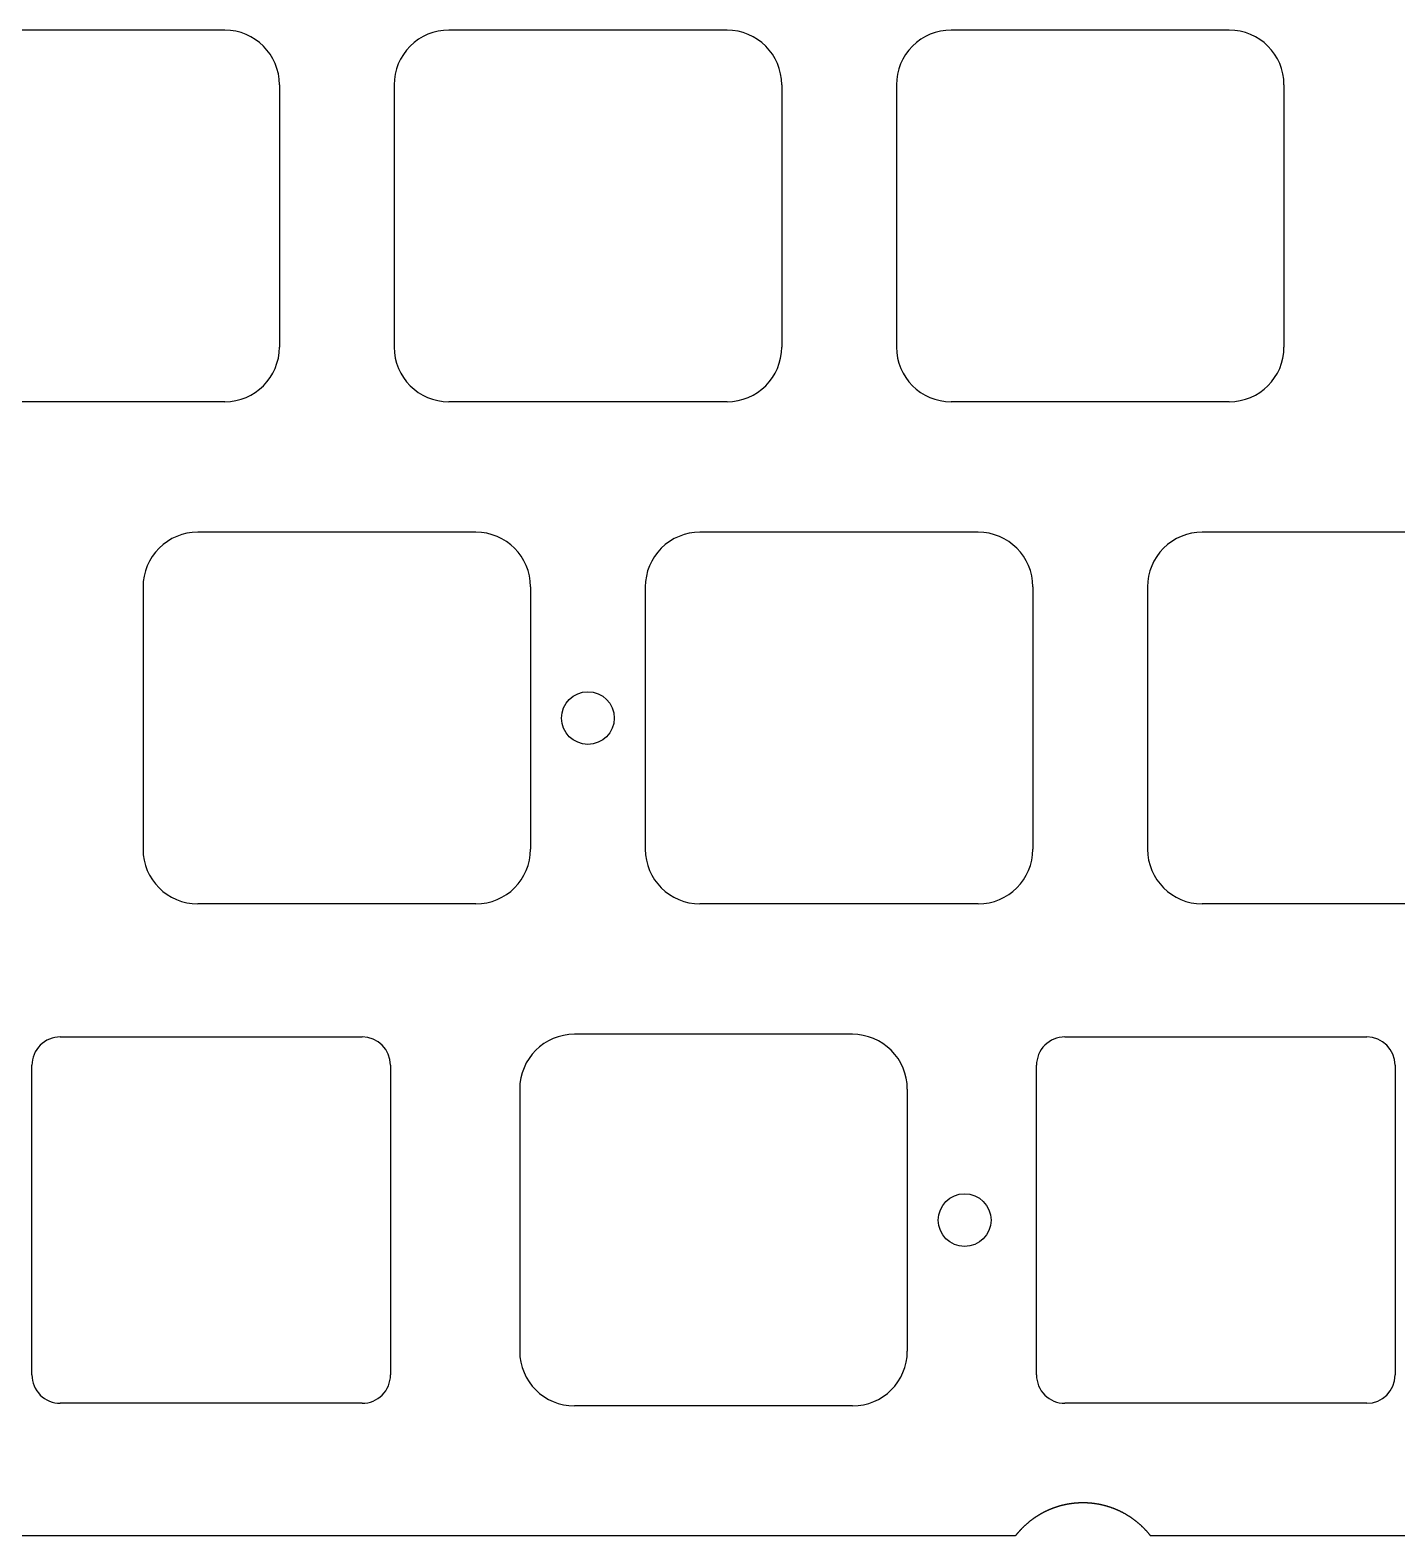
# Model space of a CAD drawing. Header units: millimetres. Extents: x -11 to 340, y -118 to 18.
# Drawn here: x 69.3 to 121.2, y -112 to -54.9 of the extents above; entities that cross this region are included whole.
import ezdxf

# ---------------------------------------------------------------- set-up
doc = ezdxf.new("R2010")
doc.units = ezdxf.units.MM
doc.header["$MEASUREMENT"] = 0
doc.layers.add('BLACK', color=7, linetype='CONTINUOUS')

msp = doc.modelspace()

# ---------------------------------------------------------------- linework, layer by layer
at = {"layer": 'BLACK', "linetype": 'Continuous'}
for p, q in [((76.7125, -54.8625), (66.162501, -54.8625)), ((85.212501, -54.862502), (85.212501, -54.8625)), ((95.7625, -54.8625), (85.212501, -54.8625)), ((104.262501, -54.862502), (104.262501, -54.8625)), ((114.8125, -54.8625), (104.262501, -54.8625)), ((78.787501, -56.9375), (78.787501, -66.8875)), ((83.137501, -56.9375), (83.137501, -66.8875)), ((97.837501, -56.9375), (97.837501, -66.8875)), ((102.187501, -56.9375), (102.187501, -66.8875)), ((116.887501, -56.9375), (116.887501, -66.8875)), ((76.712501, -68.9625), (66.1625, -68.9625)), ((76.712501, -68.962501), (76.712501, -68.9625)), ((95.762501, -68.9625), (85.2125, -68.9625)), ((95.762501, -68.962501), (95.762501, -68.9625)), ((114.812501, -68.9625), (104.2625, -68.9625)), ((114.812501, -68.962501), (114.812501, -68.9625)), ((75.687501, -73.912502), (75.687501, -73.9125)), ((86.2375, -73.9125), (75.687501, -73.9125)), ((94.737501, -73.912502), (94.737501, -73.9125)), ((105.2875, -73.9125), (94.737501, -73.9125)), ((113.787501, -73.912502), (113.787501, -73.9125)), ((124.3375, -73.9125), (113.787501, -73.9125)), ((73.612501, -75.9875), (73.612501, -85.9375)), ((88.312501, -75.9875), (88.312501, -85.9375)), ((92.662501, -75.9875), (92.662501, -85.9375)), ((107.362501, -75.9875), (107.362501, -85.9375)), ((111.712501, -75.9875), (111.712501, -85.9375)), ((86.237501, -88.0125), (75.6875, -88.0125)), ((86.237501, -88.012501), (86.237501, -88.0125)), ((105.287501, -88.0125), (94.7375, -88.0125)), ((105.287501, -88.012501), (105.287501, -88.0125)), ((124.337501, -88.0125), (113.7875, -88.0125)), ((70.475, -93.0625), (81.925, -93.0625)), ((100.525, -92.9625), (89.974999, -92.9625)), ((108.575, -93.0625), (120.025, -93.0625)), ((69.4, -105.8875), (69.4, -94.1375)), ((83, -94.1375), (83, -105.8875)), ((107.5, -105.8875), (107.5, -94.1375)), ((121.1, -94.1375), (121.1, -105.8875)), ((87.9, -95.0375), (87.9, -104.987501)), ((102.6, -95.0375), (102.6, -104.9875)), ((81.925, -106.9625), (70.475, -106.9625)), ((100.525, -107.0625), (89.975, -107.0625)), ((120.025, -106.9625), (108.575, -106.9625)), ((108.491911, -110.832187), (108.484099, -110.834103)), ((108.499726, -110.830292), (108.491911, -110.832187)), ((108.507548, -110.828416), (108.499726, -110.830292)), ((108.515373, -110.826559), (108.507548, -110.828416)), ((108.523205, -110.824721), (108.515373, -110.826559)), ((108.53104, -110.822903), (108.523205, -110.824721)), ((108.538882, -110.821104), (108.53104, -110.822903)), ((108.546727, -110.819325), (108.538882, -110.821104)), ((108.554578, -110.817565), (108.546727, -110.819325)), ((108.562432, -110.815825), (108.554578, -110.817565)), ((108.570293, -110.814104), (108.562432, -110.815825)), ((108.578157, -110.812403), (108.570293, -110.814104)), ((108.586027, -110.81072), (108.578157, -110.812403)), ((108.5939, -110.809058), (108.586027, -110.81072)), ((108.601779, -110.807415), (108.5939, -110.809058)), ((108.60966, -110.805792), (108.601779, -110.807415)), ((108.617548, -110.804187), (108.60966, -110.805792)), ((108.625439, -110.802603), (108.617548, -110.804187)), ((108.633335, -110.801038), (108.625439, -110.802603)), ((108.641235, -110.799493), (108.633335, -110.801038)), ((108.64914, -110.797967), (108.641235, -110.799493)), ((108.657047, -110.796461), (108.64914, -110.797967)), ((108.664961, -110.794974), (108.657047, -110.796461)), ((108.672876, -110.793507), (108.664961, -110.794974)), ((108.680798, -110.792059), (108.672876, -110.793507)), ((108.688722, -110.790632), (108.680798, -110.792059)), ((108.696651, -110.789223), (108.688722, -110.790632)), ((108.704583, -110.787835), (108.696651, -110.789223)), ((108.71252, -110.786466), (108.704583, -110.787835)), ((108.72046, -110.785117), (108.71252, -110.786466)), ((108.728405, -110.783787), (108.72046, -110.785117)), ((108.736351, -110.782477), (108.728405, -110.783787)), ((108.744304, -110.781186), (108.736351, -110.782477)), ((108.752258, -110.779916), (108.744304, -110.781186)), ((108.760217, -110.778665), (108.752258, -110.779916)), ((108.768178, -110.777434), (108.760217, -110.778665)), ((108.776145, -110.776222), (108.768178, -110.777434)), ((108.784113, -110.77503), (108.776145, -110.776222)), ((108.792086, -110.773858), (108.784113, -110.77503)), ((108.800061, -110.772706), (108.792086, -110.773858)), ((108.808041, -110.771573), (108.800061, -110.772706)), ((108.816022, -110.77046), (108.808041, -110.771573)), ((108.824008, -110.769367), (108.816022, -110.77046)), ((108.831996, -110.768294), (108.824008, -110.769367)), ((108.839988, -110.76724), (108.831996, -110.768294)), ((108.847982, -110.766207), (108.839988, -110.76724)), ((108.85598, -110.765193), (108.847982, -110.766207)), ((108.86398, -110.764198), (108.85598, -110.765193)), ((108.871984, -110.763224), (108.86398, -110.764198)), ((108.879989, -110.762269), (108.871984, -110.763224)), ((108.887999, -110.761335), (108.879989, -110.762269)), ((108.89601, -110.76042), (108.887999, -110.761335)), ((108.904025, -110.759525), (108.89601, -110.76042)), ((108.912041, -110.758649), (108.904025, -110.759525)), ((108.920061, -110.757794), (108.912041, -110.758649)), ((108.928083, -110.756958), (108.920061, -110.757794)), ((108.936108, -110.756143), (108.928083, -110.756958)), ((108.944134, -110.755347), (108.936108, -110.756143)), ((108.952164, -110.754571), (108.944134, -110.755347)), ((108.960195, -110.753815), (108.952164, -110.754571)), ((108.968229, -110.753078), (108.960195, -110.753815)), ((108.976265, -110.752362), (108.968229, -110.753078)), ((108.984304, -110.751666), (108.976265, -110.752362)), ((108.992343, -110.750989), (108.984304, -110.751666)), ((109.000386, -110.750333), (108.992343, -110.750989)), ((109.00843, -110.749696), (109.000386, -110.750333)), ((109.016477, -110.749079), (109.00843, -110.749696)), ((109.024525, -110.748482), (109.016477, -110.749079)), ((109.032576, -110.747905), (109.024525, -110.748482)), ((109.040627, -110.747348), (109.032576, -110.747905)), ((109.048681, -110.746811), (109.040627, -110.747348)), ((109.056736, -110.746294), (109.048681, -110.746811)), ((109.064794, -110.745797), (109.056736, -110.746294)), ((109.072852, -110.745319), (109.064794, -110.745797)), ((109.080912, -110.744862), (109.072852, -110.745319)), ((109.088973, -110.744425), (109.080912, -110.744862)), ((109.097037, -110.744007), (109.088973, -110.744425)), ((109.105101, -110.74361), (109.097037, -110.744007)), ((109.113167, -110.743232), (109.105101, -110.74361)), ((109.121234, -110.742875), (109.113167, -110.743232)), ((109.129302, -110.742537), (109.121234, -110.742875)), ((109.137371, -110.74222), (109.129302, -110.742537)), ((109.145442, -110.741922), (109.137371, -110.74222)), ((109.153513, -110.741644), (109.145442, -110.741922)), ((109.161586, -110.741387), (109.153513, -110.741644)), ((109.169659, -110.741149), (109.161586, -110.741387)), ((109.177734, -110.740931), (109.169659, -110.741149)), ((109.185809, -110.740734), (109.177734, -110.740931)), ((109.193886, -110.740556), (109.185809, -110.740734)), ((109.201962, -110.740398), (109.193886, -110.740556)), ((109.21004, -110.740261), (109.201962, -110.740398)), ((109.218117, -110.740143), (109.21004, -110.740261)), ((109.226197, -110.740045), (109.218117, -110.740143)), ((109.234275, -110.739968), (109.226197, -110.740045)), ((109.242355, -110.73991), (109.234275, -110.739968)), ((109.250435, -110.739872), (109.242355, -110.73991)), ((109.258516, -110.739854), (109.250435, -110.739872)), ((109.266596, -110.739857), (109.258516, -110.739854)), ((109.274677, -110.739879), (109.266596, -110.739857)), ((109.282758, -110.739921), (109.274677, -110.739879)), ((109.29084, -110.739984), (109.282758, -110.739921)), ((109.298921, -110.740066), (109.29084, -110.739984)), ((109.307002, -110.740168), (109.298921, -110.740066)), ((109.315083, -110.740291), (109.307002, -110.740168)), ((109.323165, -110.740433), (109.315083, -110.740291)), ((109.331246, -110.740595), (109.323165, -110.740433)), ((109.339327, -110.740778), (109.331246, -110.740595)), ((109.347408, -110.74098), (109.339327, -110.740778)), ((109.355488, -110.741202), (109.347408, -110.74098)), ((109.363568, -110.741445), (109.355488, -110.741202)), ((109.371648, -110.741707), (109.363568, -110.741445)), ((109.379727, -110.741989), (109.371648, -110.741707)), ((109.387806, -110.742292), (109.379727, -110.741989)), ((109.395883, -110.742614), (109.387806, -110.742292)), ((109.403961, -110.742956), (109.395883, -110.742614)), ((109.412038, -110.743319), (109.403961, -110.742956)), ((109.420114, -110.743701), (109.412038, -110.743319)), ((109.428189, -110.744103), (109.420114, -110.743701)), ((109.436263, -110.744526), (109.428189, -110.744103)), ((109.444336, -110.744968), (109.436263, -110.744526)), ((109.452409, -110.74543), (109.444336, -110.744968)), ((109.46048, -110.745912), (109.452409, -110.74543)), ((109.468551, -110.746415), (109.46048, -110.745912)), ((109.47662, -110.746937), (109.468551, -110.746415)), ((109.484688, -110.747479), (109.47662, -110.746937)), ((109.492755, -110.748041), (109.484688, -110.747479)), ((109.50082, -110.748623), (109.492755, -110.748041)), ((109.508884, -110.749225), (109.50082, -110.748623)), ((109.516947, -110.749847), (109.508884, -110.749225)), ((109.525009, -110.750489), (109.516947, -110.749847)), ((109.533068, -110.751151), (109.525009, -110.750489)), ((109.541126, -110.751833), (109.533068, -110.751151)), ((109.549183, -110.752534), (109.541126, -110.751833)), ((109.557238, -110.753256), (109.549183, -110.752534)), ((109.565291, -110.753998), (109.557238, -110.753256)), ((109.573342, -110.754759), (109.565291, -110.753998)), ((109.581392, -110.75554), (109.573342, -110.754759)), ((109.589439, -110.756342), (109.581392, -110.75554)), ((109.597485, -110.757163), (109.589439, -110.756342)), ((109.605529, -110.758004), (109.597485, -110.757163)), ((109.61357, -110.758865), (109.605529, -110.758004)), ((109.62161, -110.759746), (109.61357, -110.758865)), ((109.629647, -110.760647), (109.62161, -110.759746)), ((109.637682, -110.761568), (109.629647, -110.760647)), ((109.645714, -110.762508), (109.637682, -110.761568)), ((109.653745, -110.763468), (109.645714, -110.762508)), ((109.669798, -110.765449), (109.653745, -110.763468)), ((109.685841, -110.767509), (109.669798, -110.765449)), ((109.701874, -110.769648), (109.685841, -110.767509)), ((109.717896, -110.771866), (109.701874, -110.769648)), ((109.733907, -110.774163), (109.717896, -110.771866)), ((109.749905, -110.77654), (109.733907, -110.774163)), ((109.765891, -110.778995), (109.749905, -110.77654)), ((109.781865, -110.78153), (109.765891, -110.778995)), ((109.797825, -110.784144), (109.781865, -110.78153)), ((109.813772, -110.786836), (109.797825, -110.784144)), ((109.829705, -110.789607), (109.813772, -110.786836)), ((109.845623, -110.792457), (109.829705, -110.789607)), ((109.861527, -110.795385), (109.845623, -110.792457)), ((109.877415, -110.798392), (109.861527, -110.795385)), ((109.893287, -110.801477), (109.877415, -110.798392)), ((109.909143, -110.804641), (109.893287, -110.801477)), ((109.924983, -110.807883), (109.909143, -110.804641)), ((109.940805, -110.811203), (109.924983, -110.807883)), ((109.95661, -110.814601), (109.940805, -110.811203)), ((109.972397, -110.818077), (109.95661, -110.814601)), ((109.988165, -110.821631), (109.972397, -110.818077)), ((110.003915, -110.825262), (109.988165, -110.821631)), ((110.019646, -110.828972), (110.003915, -110.825262)), ((110.035356, -110.832758), (110.019646, -110.828972)), ((107.300285, -111.400248), (107.293805, -111.405176)), ((107.306777, -111.395335), (107.300285, -111.400248)), ((107.313277, -111.390442), (107.306777, -111.395335)), ((107.31979, -111.385564), (107.313277, -111.390442)), ((107.326311, -111.380705), (107.31979, -111.385564)), ((107.332844, -111.375861), (107.326311, -111.380705)), ((107.339385, -111.371037), (107.332844, -111.375861)), ((107.345939, -111.366228), (107.339385, -111.371037)), ((107.352501, -111.361438), (107.345939, -111.366228)), ((107.359075, -111.356664), (107.352501, -111.361438)), ((107.365658, -111.351908), (107.359075, -111.356664)), ((107.372252, -111.347169), (107.365658, -111.351908)), ((107.378855, -111.342448), (107.372252, -111.347169)), ((107.38547, -111.337743), (107.378855, -111.342448)), ((107.392093, -111.333058), (107.38547, -111.337743)), ((107.398728, -111.328388), (107.392093, -111.333058)), ((107.405371, -111.323736), (107.398728, -111.328388)), ((107.412026, -111.319101), (107.405371, -111.323736)), ((107.418689, -111.314485), (107.412026, -111.319101)), ((107.425364, -111.309885), (107.418689, -111.314485)), ((107.432047, -111.305303), (107.425364, -111.309885)), ((107.438742, -111.300738), (107.432047, -111.305303)), ((107.445445, -111.296191), (107.438742, -111.300738)), ((107.45216, -111.291661), (107.445445, -111.296191)), ((107.458882, -111.287149), (107.45216, -111.291661)), ((107.465617, -111.282654), (107.458882, -111.287149)), ((107.472359, -111.278177), (107.465617, -111.282654)), ((107.479113, -111.273717), (107.472359, -111.278177)), ((107.485874, -111.269275), (107.479113, -111.273717)), ((107.492648, -111.26485), (107.485874, -111.269275)), ((107.499429, -111.260444), (107.492648, -111.26485)), ((107.506222, -111.256054), (107.499429, -111.260444)), ((107.513022, -111.251682), (107.506222, -111.256054)), ((107.519835, -111.247327), (107.513022, -111.251682)), ((107.526654, -111.242991), (107.519835, -111.247327)), ((107.533486, -111.238672), (107.526654, -111.242991)), ((107.540324, -111.234371), (107.533486, -111.238672)), ((107.547175, -111.230086), (107.540324, -111.234371)), ((107.554033, -111.225821), (107.547175, -111.230086)), ((107.560902, -111.221572), (107.554033, -111.225821)), ((107.567779, -111.217342), (107.560902, -111.221572)), ((107.574667, -111.213128), (107.567779, -111.217342)), ((107.581563, -111.208933), (107.574667, -111.213128)), ((107.58847, -111.204755), (107.581563, -111.208933)), ((107.595384, -111.200596), (107.58847, -111.204755)), ((107.60231, -111.196453), (107.595384, -111.200596)), ((107.609243, -111.192329), (107.60231, -111.196453)), ((107.616187, -111.188222), (107.609243, -111.192329)), ((107.623139, -111.184133), (107.616187, -111.188222)), ((107.630102, -111.180062), (107.623139, -111.184133)), ((107.637071, -111.176009), (107.630102, -111.180062)), ((107.644053, -111.171973), (107.637071, -111.176009)), ((107.651041, -111.167956), (107.644053, -111.171973)), ((107.65804, -111.163956), (107.651041, -111.167956)), ((107.665046, -111.159974), (107.65804, -111.163956)), ((107.672064, -111.15601), (107.665046, -111.159974)), ((107.679088, -111.152064), (107.672064, -111.15601)), ((107.686124, -111.148135), (107.679088, -111.152064)), ((107.693166, -111.144226), (107.686124, -111.148135)), ((107.700219, -111.140333), (107.693166, -111.144226)), ((107.70728, -111.136459), (107.700219, -111.140333)), ((107.714351, -111.132602), (107.70728, -111.136459)), ((107.721429, -111.128764), (107.714351, -111.132602)), ((107.728518, -111.124943), (107.721429, -111.128764)), ((107.735613, -111.121141), (107.728518, -111.124943)), ((107.742719, -111.117356), (107.735613, -111.121141)), ((107.749832, -111.11359), (107.742719, -111.117356)), ((107.756956, -111.10984), (107.749832, -111.11359)), ((107.764087, -111.106111), (107.756956, -111.10984)), ((107.771228, -111.102398), (107.764087, -111.106111)), ((107.778376, -111.098704), (107.771228, -111.102398)), ((107.785534, -111.095027), (107.778376, -111.098704)), ((107.792699, -111.09137), (107.785534, -111.095027)), ((107.799874, -111.087729), (107.792699, -111.09137)), ((107.807056, -111.084108), (107.799874, -111.087729)), ((107.814248, -111.080503), (107.807056, -111.084108)), ((107.821447, -111.076918), (107.814248, -111.080503)), ((107.828656, -111.07335), (107.821447, -111.076918)), ((107.835872, -111.069802), (107.828656, -111.07335)), ((107.843098, -111.06627), (107.835872, -111.069802)), ((107.85033, -111.062758), (107.843098, -111.06627)), ((107.857573, -111.059263), (107.85033, -111.062758)), ((107.864821, -111.055787), (107.857573, -111.059263)), ((107.87208, -111.052328), (107.864821, -111.055787)), ((107.879345, -111.048889), (107.87208, -111.052328)), ((107.886621, -111.045467), (107.879345, -111.048889)), ((107.893902, -111.042064), (107.886621, -111.045467)), ((107.901194, -111.038679), (107.893902, -111.042064)), ((107.908491, -111.035313), (107.901194, -111.038679)), ((107.915799, -111.031964), (107.908491, -111.035313)), ((107.923113, -111.028634), (107.915799, -111.031964)), ((107.930436, -111.025322), (107.923113, -111.028634)), ((107.937766, -111.022029), (107.930436, -111.025322)), ((107.945105, -111.018754), (107.937766, -111.022029)), ((107.95245, -111.015498), (107.945105, -111.018754)), ((107.959806, -111.01226), (107.95245, -111.015498)), ((107.967166, -111.009041), (107.959806, -111.01226)), ((107.974537, -111.005839), (107.967166, -111.009041)), ((107.981913, -111.002657), (107.974537, -111.005839)), ((107.9893, -110.999492), (107.981913, -111.002657)), ((107.996691, -110.996347), (107.9893, -110.999492)), ((108.004093, -110.993219), (107.996691, -110.996347)), ((108.0115, -110.990111), (108.004093, -110.993219)), ((108.018916, -110.987021), (108.0115, -110.990111)), ((108.026338, -110.983949), (108.018916, -110.987021)), ((108.03377, -110.980896), (108.026338, -110.983949)), ((108.041207, -110.977862), (108.03377, -110.980896)), ((108.048653, -110.974846), (108.041207, -110.977862)), ((108.056105, -110.971849), (108.048653, -110.974846)), ((108.063566, -110.96887), (108.056105, -110.971849)), ((108.071033, -110.96591), (108.063566, -110.96887)), ((108.078508, -110.962968), (108.071033, -110.96591)), ((108.085989, -110.960046), (108.078508, -110.962968)), ((108.09348, -110.957141), (108.085989, -110.960046)), ((108.100975, -110.954256), (108.09348, -110.957141)), ((108.108479, -110.951389), (108.100975, -110.954256)), ((108.115989, -110.948542), (108.108479, -110.951389)), ((108.123508, -110.945712), (108.115989, -110.948542)), ((108.131031, -110.942902), (108.123508, -110.945712)), ((108.138564, -110.94011), (108.131031, -110.942902)), ((108.146102, -110.937337), (108.138564, -110.94011)), ((108.153648, -110.934582), (108.146102, -110.937337)), ((108.1612, -110.931847), (108.153648, -110.934582)), ((108.16876, -110.92913), (108.1612, -110.931847)), ((108.176325, -110.926433), (108.16876, -110.92913)), ((108.183899, -110.923753), (108.176325, -110.926433)), ((108.191478, -110.921094), (108.183899, -110.923753)), ((108.199065, -110.918452), (108.191478, -110.921094)), ((108.206657, -110.91583), (108.199065, -110.918452)), ((108.214257, -110.913226), (108.206657, -110.91583)), ((108.221862, -110.910642), (108.214257, -110.913226)), ((108.229476, -110.908076), (108.221862, -110.910642)), ((108.237094, -110.905529), (108.229476, -110.908076)), ((108.244721, -110.903001), (108.237094, -110.905529)), ((108.252352, -110.900492), (108.244721, -110.903001)), ((108.259991, -110.898002), (108.252352, -110.900492)), ((108.267635, -110.895531), (108.259991, -110.898002)), ((108.275287, -110.893079), (108.267635, -110.895531)), ((108.282944, -110.890647), (108.275287, -110.893079)), ((108.290608, -110.888232), (108.282944, -110.890647)), ((108.298277, -110.885838), (108.290608, -110.888232)), ((108.305954, -110.883461), (108.298277, -110.885838)), ((108.313635, -110.881105), (108.305954, -110.883461)), ((108.321324, -110.878767), (108.313635, -110.881105)), ((108.329017, -110.876449), (108.321324, -110.878767)), ((108.336718, -110.874149), (108.329017, -110.876449)), ((108.344423, -110.871869), (108.336718, -110.874149)), ((108.352136, -110.869607), (108.344423, -110.871869)), ((108.359853, -110.867365), (108.352136, -110.869607)), ((108.367577, -110.865142), (108.359853, -110.867365)), ((108.375305, -110.862938), (108.367577, -110.865142)), ((108.383042, -110.860753), (108.375305, -110.862938)), ((108.390781, -110.858588), (108.383042, -110.860753)), ((108.398529, -110.856441), (108.390781, -110.858588)), ((108.40628, -110.854315), (108.398529, -110.856441)), ((108.414038, -110.852206), (108.40628, -110.854315)), ((108.421801, -110.850118), (108.414038, -110.852206)), ((108.42957, -110.848048), (108.421801, -110.850118)), ((108.437343, -110.845998), (108.42957, -110.848048)), ((108.445124, -110.843967), (108.437343, -110.845998)), ((108.452907, -110.841956), (108.445124, -110.843967)), ((108.460699, -110.839963), (108.452907, -110.841956)), ((108.468493, -110.837991), (108.460699, -110.839963)), ((108.476295, -110.836037), (108.468493, -110.837991)), ((108.484099, -110.834103), (108.476295, -110.836037)), ((110.051047, -110.836623), (110.035356, -110.832758)), ((110.066718, -110.840564), (110.051047, -110.836623)), ((110.082367, -110.844583), (110.066718, -110.840564)), ((110.097995, -110.848679), (110.082367, -110.844583)), ((110.113601, -110.852852), (110.097995, -110.848679)), ((110.129185, -110.857102), (110.113601, -110.852852)), ((110.144747, -110.861428), (110.129185, -110.857102)), ((110.160286, -110.865831), (110.144747, -110.861428)), ((110.175801, -110.870311), (110.160286, -110.865831)), ((110.191292, -110.874867), (110.175801, -110.870311)), ((110.206759, -110.879499), (110.191292, -110.874867)), ((110.222202, -110.884207), (110.206759, -110.879499)), ((110.237619, -110.888992), (110.222202, -110.884207)), ((110.253011, -110.893852), (110.237619, -110.888992)), ((110.268378, -110.898788), (110.253011, -110.893852)), ((110.283718, -110.903799), (110.268378, -110.898788)), ((110.299031, -110.908886), (110.283718, -110.903799)), ((110.314317, -110.914048), (110.299031, -110.908886)), ((110.329576, -110.919285), (110.314317, -110.914048)), ((110.344807, -110.924598), (110.329576, -110.919285)), ((110.36001, -110.929985), (110.344807, -110.924598)), ((110.375185, -110.935447), (110.36001, -110.929985)), ((110.39033, -110.940983), (110.375185, -110.935447)), ((110.405446, -110.946594), (110.39033, -110.940983)), ((110.420532, -110.952279), (110.405446, -110.946594)), ((110.435589, -110.958038), (110.420532, -110.952279)), ((110.450615, -110.963872), (110.435589, -110.958038)), ((110.465609, -110.969779), (110.450615, -110.963872)), ((110.480573, -110.975759), (110.465609, -110.969779)), ((110.495505, -110.981813), (110.480573, -110.975759)), ((110.510405, -110.987941), (110.495505, -110.981813)), ((110.525273, -110.994142), (110.510405, -110.987941)), ((110.540109, -111.000415), (110.525273, -110.994142)), ((110.554911, -111.006762), (110.540109, -111.000415)), ((110.569679, -111.013181), (110.554911, -111.006762)), ((110.584414, -111.019673), (110.569679, -111.013181)), ((110.599115, -111.026237), (110.584414, -111.019673)), ((110.613782, -111.032873), (110.599115, -111.026237)), ((110.628414, -111.039581), (110.613782, -111.032873)), ((110.64301, -111.046362), (110.628414, -111.039581)), ((110.657571, -111.053213), (110.64301, -111.046362)), ((110.672096, -111.060137), (110.657571, -111.053213)), ((110.686585, -111.067131), (110.672096, -111.060137)), ((110.701038, -111.074197), (110.686585, -111.067131)), ((110.715454, -111.081334), (110.701038, -111.074197)), ((110.729832, -111.088542), (110.715454, -111.081334)), ((110.744174, -111.09582), (110.729832, -111.088542)), ((110.758477, -111.103169), (110.744174, -111.09582)), ((110.772742, -111.110588), (110.758477, -111.103169)), ((110.786969, -111.118077), (110.772742, -111.110588)), ((110.801157, -111.125637), (110.786969, -111.118077)), ((110.815306, -111.133266), (110.801157, -111.125637)), ((110.829415, -111.140964), (110.815306, -111.133266)), ((110.843485, -111.148732), (110.829415, -111.140964)), ((110.857515, -111.15657), (110.843485, -111.148732)), ((110.871504, -111.164476), (110.857515, -111.15657)), ((110.885453, -111.172451), (110.871504, -111.164476)), ((110.899361, -111.180495), (110.885453, -111.172451)), ((110.913228, -111.188608), (110.899361, -111.180495)), ((110.927053, -111.196788), (110.913228, -111.188608)), ((110.940837, -111.205037), (110.927053, -111.196788)), ((110.954578, -111.213354), (110.940837, -111.205037)), ((110.968277, -111.221739), (110.954578, -111.213354)), ((110.981934, -111.230192), (110.968277, -111.221739)), ((110.995547, -111.238712), (110.981934, -111.230192)), ((111.009118, -111.247299), (110.995547, -111.238712)), ((111.022644, -111.255953), (111.009118, -111.247299)), ((111.036127, -111.264674), (111.022644, -111.255953)), ((111.049566, -111.273462), (111.036127, -111.264674)), ((111.062961, -111.282317), (111.049566, -111.273462)), ((111.076311, -111.291238), (111.062961, -111.282317)), ((111.089617, -111.300225), (111.076311, -111.291238)), ((111.102877, -111.309278), (111.089617, -111.300225)), ((111.116092, -111.318397), (111.102877, -111.309278)), ((111.129261, -111.327582), (111.116092, -111.318397)), ((111.142384, -111.336832), (111.129261, -111.327582)), ((111.155462, -111.346147), (111.142384, -111.336832)), ((111.168493, -111.355528), (111.155462, -111.346147)), ((111.181477, -111.364974), (111.168493, -111.355528)), ((111.194415, -111.374484), (111.181477, -111.364974)), ((111.207305, -111.384059), (111.194415, -111.374484)), ((111.220148, -111.393699), (111.207305, -111.384059)), ((111.232944, -111.403402), (111.220148, -111.393699)), ((111.245691, -111.41317), (111.232944, -111.403402)), ((106.717981, -111.969879), (106.712978, -111.976201)), ((106.723001, -111.963569), (106.717981, -111.969879)), ((106.728036, -111.957272), (106.723001, -111.963569)), ((106.733087, -111.950987), (106.728036, -111.957272)), ((106.738153, -111.944715), (106.733087, -111.950987)), ((106.743235, -111.938455), (106.738153, -111.944715)), ((106.748332, -111.932208), (106.743235, -111.938455)), ((106.753445, -111.925974), (106.748332, -111.932208)), ((106.758573, -111.919752), (106.753445, -111.925974)), ((106.763717, -111.913543), (106.758573, -111.919752)), ((106.768876, -111.907347), (106.763717, -111.913543)), ((106.774051, -111.901164), (106.768876, -111.907347)), ((106.77924, -111.894994), (106.774051, -111.901164)), ((106.784445, -111.888836), (106.77924, -111.894994)), ((106.789665, -111.882692), (106.784445, -111.888836)), ((106.794901, -111.87656), (106.789665, -111.882692)), ((106.800151, -111.870442), (106.794901, -111.87656)), ((106.805417, -111.864336), (106.800151, -111.870442)), ((106.810698, -111.858244), (106.805417, -111.864336)), ((106.815994, -111.852164), (106.810698, -111.858244)), ((106.821305, -111.846098), (106.815994, -111.852164)), ((106.826631, -111.840045), (106.821305, -111.846098)), ((106.831972, -111.834006), (106.826631, -111.840045)), ((106.837328, -111.827979), (106.831972, -111.834006)), ((106.842699, -111.821966), (106.837328, -111.827979)), ((106.848085, -111.815966), (106.842699, -111.821966)), ((106.853486, -111.80998), (106.848085, -111.815966)), ((106.858901, -111.804007), (106.853486, -111.80998)), ((106.864332, -111.798048), (106.858901, -111.804007)), ((106.869777, -111.792102), (106.864332, -111.798048)), ((106.875237, -111.786169), (106.869777, -111.792102)), ((106.880711, -111.780251), (106.875237, -111.786169)), ((106.8862, -111.774345), (106.880711, -111.780251)), ((106.891704, -111.768454), (106.8862, -111.774345)), ((106.897222, -111.762576), (106.891704, -111.768454)), ((106.902755, -111.756712), (106.897222, -111.762576)), ((106.908303, -111.750861), (106.902755, -111.756712)), ((106.913865, -111.745024), (106.908303, -111.750861)), ((106.919441, -111.739202), (106.913865, -111.745024)), ((106.925032, -111.733393), (106.919441, -111.739202)), ((106.930637, -111.727598), (106.925032, -111.733393)), ((106.936257, -111.721816), (106.930637, -111.727598)), ((106.941891, -111.716049), (106.936257, -111.721816)), ((106.947539, -111.710296), (106.941891, -111.716049)), ((106.953201, -111.704557), (106.947539, -111.710296)), ((106.958878, -111.698832), (106.953201, -111.704557)), ((106.964569, -111.693121), (106.958878, -111.698832)), ((106.975993, -111.681741), (106.964569, -111.693121)), ((106.987473, -111.670419), (106.975993, -111.681741)), ((106.999009, -111.659153), (106.987473, -111.670419)), ((107.010601, -111.647945), (106.999009, -111.659153)), ((107.022248, -111.636795), (107.010601, -111.647945)), ((107.033951, -111.625703), (107.022248, -111.636795)), ((107.045708, -111.614668), (107.033951, -111.625703)), ((107.05752, -111.603693), (107.045708, -111.614668)), ((107.069386, -111.592776), (107.05752, -111.603693)), ((107.081306, -111.581918), (107.069386, -111.592776)), ((107.09328, -111.57112), (107.081306, -111.581918)), ((107.105307, -111.560381), (107.09328, -111.57112)), ((107.117388, -111.549701), (107.105307, -111.560381)), ((107.129521, -111.539082), (107.117388, -111.549701)), ((107.141706, -111.528524), (107.129521, -111.539082)), ((107.153944, -111.518026), (107.141706, -111.528524)), ((107.166234, -111.507589), (107.153944, -111.518026)), ((107.178575, -111.497213), (107.166234, -111.507589)), ((107.190968, -111.486898), (107.178575, -111.497213)), ((107.203411, -111.476645), (107.190968, -111.486898)), ((107.215905, -111.466454), (107.203411, -111.476645)), ((107.22845, -111.456325), (107.215905, -111.466454)), ((107.241045, -111.446258), (107.22845, -111.456325)), ((107.253689, -111.436254), (107.241045, -111.446258)), ((107.266383, -111.426313), (107.253689, -111.436254)), ((107.274425, -111.420067), (107.266383, -111.426313)), ((107.280875, -111.415086), (107.274425, -111.420067)), ((107.287334, -111.410123), (107.280875, -111.415086)), ((107.293805, -111.405176), (107.287334, -111.410123)), ((111.258391, -111.423002), (111.245691, -111.41317)), ((111.271042, -111.432897), (111.258391, -111.423002)), ((111.283645, -111.442856), (111.271042, -111.432897)), ((111.296199, -111.452879), (111.283645, -111.442856)), ((111.308705, -111.462965), (111.296199, -111.452879)), ((111.321161, -111.473113), (111.308705, -111.462965)), ((111.333567, -111.483325), (111.321161, -111.473113)), ((111.345924, -111.493599), (111.333567, -111.483325)), ((111.358232, -111.503936), (111.345924, -111.493599)), ((111.370489, -111.514336), (111.358232, -111.503936)), ((111.382696, -111.524797), (111.370489, -111.514336)), ((111.394852, -111.535321), (111.382696, -111.524797)), ((111.406958, -111.545906), (111.394852, -111.535321)), ((111.419013, -111.556553), (111.406958, -111.545906)), ((111.431017, -111.567262), (111.419013, -111.556553)), ((111.44297, -111.578033), (111.431017, -111.567262)), ((111.454871, -111.588864), (111.44297, -111.578033)), ((111.46672, -111.599757), (111.454871, -111.588864)), ((111.478518, -111.61071), (111.46672, -111.599757)), ((111.490263, -111.621724), (111.478518, -111.61071)), ((111.501957, -111.632799), (111.490263, -111.621724)), ((111.513598, -111.643935), (111.501957, -111.632799)), ((111.525186, -111.65513), (111.513598, -111.643935)), ((111.536721, -111.666386), (111.525186, -111.65513)), ((111.548204, -111.677702), (111.536721, -111.666386)), ((111.559633, -111.689077), (111.548204, -111.677702)), ((111.571008, -111.700513), (111.559633, -111.689077)), ((111.582331, -111.712008), (111.571008, -111.700513)), ((111.593599, -111.723562), (111.582331, -111.712008)), ((111.604814, -111.735175), (111.593599, -111.723562)), ((111.615974, -111.746848), (111.604814, -111.735175)), ((111.627081, -111.75858), (111.615974, -111.746848)), ((111.638133, -111.77037), (111.627081, -111.75858)), ((111.64913, -111.782219), (111.638133, -111.77037)), ((111.660072, -111.794127), (111.64913, -111.782219)), ((111.67096, -111.806093), (111.660072, -111.794127)), ((111.681792, -111.818117), (111.67096, -111.806093)), ((111.692569, -111.8302), (111.681792, -111.818117)), ((111.703291, -111.84234), (111.692569, -111.8302)), ((111.713957, -111.854538), (111.703291, -111.84234)), ((111.724568, -111.866794), (111.713957, -111.854538)), ((111.735122, -111.879108), (111.724568, -111.866794)), ((111.745621, -111.891479), (111.735122, -111.879108)), ((111.756063, -111.903907), (111.745621, -111.891479)), ((111.766448, -111.916393), (111.756063, -111.903907)), ((111.776778, -111.928935), (111.766448, -111.916393)), ((111.78705, -111.941535), (111.776778, -111.928935)), ((111.797266, -111.954191), (111.78705, -111.941535)), ((111.807424, -111.966904), (111.797266, -111.954191)), ((111.817526, -111.979674), (111.807424, -111.966904)), ((106.700195, -111.9925), (42.3, -111.9925)), ((106.707989, -111.982536), (106.700195, -111.9925)), ((106.712978, -111.976201), (106.707989, -111.982536)), ((111.82757, -111.9925), (111.817526, -111.979674)), ((156.05625, -111.9925), (111.82757, -111.9925))]:
    msp.add_line(p, q, dxfattribs=at)
at = {"layer": 'BLACK'}
for centre in [(90.4875, -80.9625), (104.775, -100.0125)]:
    msp.add_circle(centre, 1, dxfattribs=at)
for centre, radius, start, end in [((76.7125, -56.9375), 2.075, 0, 90), ((85.2125, -56.9375), 2.074999, 89.9999724, 180), ((95.7625, -56.9375), 2.075, 0, 90), ((104.2625, -56.9375), 2.074999, 89.9999724, 180), ((114.8125, -56.9375), 2.075, 0, 90), ((76.7125, -66.8875), 2.075001, 270.0000276, 0), ((85.2125, -66.8875), 2.075, 180, 270), ((95.7625, -66.8875), 2.075001, 270.0000276, 0), ((104.2625, -66.8875), 2.075, 180, 270), ((114.8125, -66.8875), 2.075001, 270.0000276, 0), ((75.6875, -75.9875), 2.074999, 89.9999724, 180), ((86.2375, -75.9875), 2.075, 0, 90), ((94.7375, -75.9875), 2.074999, 89.9999724, 180), ((105.2875, -75.9875), 2.075, 0, 90), ((113.7875, -75.9875), 2.074999, 89.9999724, 180), ((75.6875, -85.9375), 2.075, 180, 270), ((86.2375, -85.9375), 2.075001, 270.0000276, 0), ((94.7375, -85.9375), 2.075, 180, 270), ((105.2875, -85.9375), 2.075001, 270.0000276, 0), ((113.7875, -85.9375), 2.075, 180, 270), ((70.474999, -94.137499), 1.074999, 89.9999467, 180.0000533), ((81.925, -94.137525), 1.075025, 0.0013325, 90), ((89.975005, -95.0375), 2.075005, 90.0001657, 180), ((100.524975, -95.03745), 2.07495, 359.9986194, 89.9993097), ((108.574999, -94.137499), 1.074999, 89.9999467, 180.0000533), ((120.025, -94.1375), 1.075, 0, 90), ((89.975005, -104.9875), 2.075, 180.0000276, 269.9998619), ((100.524995, -104.9875), 2.075005, 270.0001381, 0), ((70.474999, -105.887501), 1.074999, 179.9999467, 270.0000533), ((81.925, -105.887505), 1.075, 270, 0.0002665), ((108.574999, -105.887501), 1.074999, 179.9999467, 270.0000533), ((120.025, -105.8875), 1.075, 270, 0)]:
    msp.add_arc(centre, radius, start, end, dxfattribs=at)

doc.saveas('drawing.dxf')
